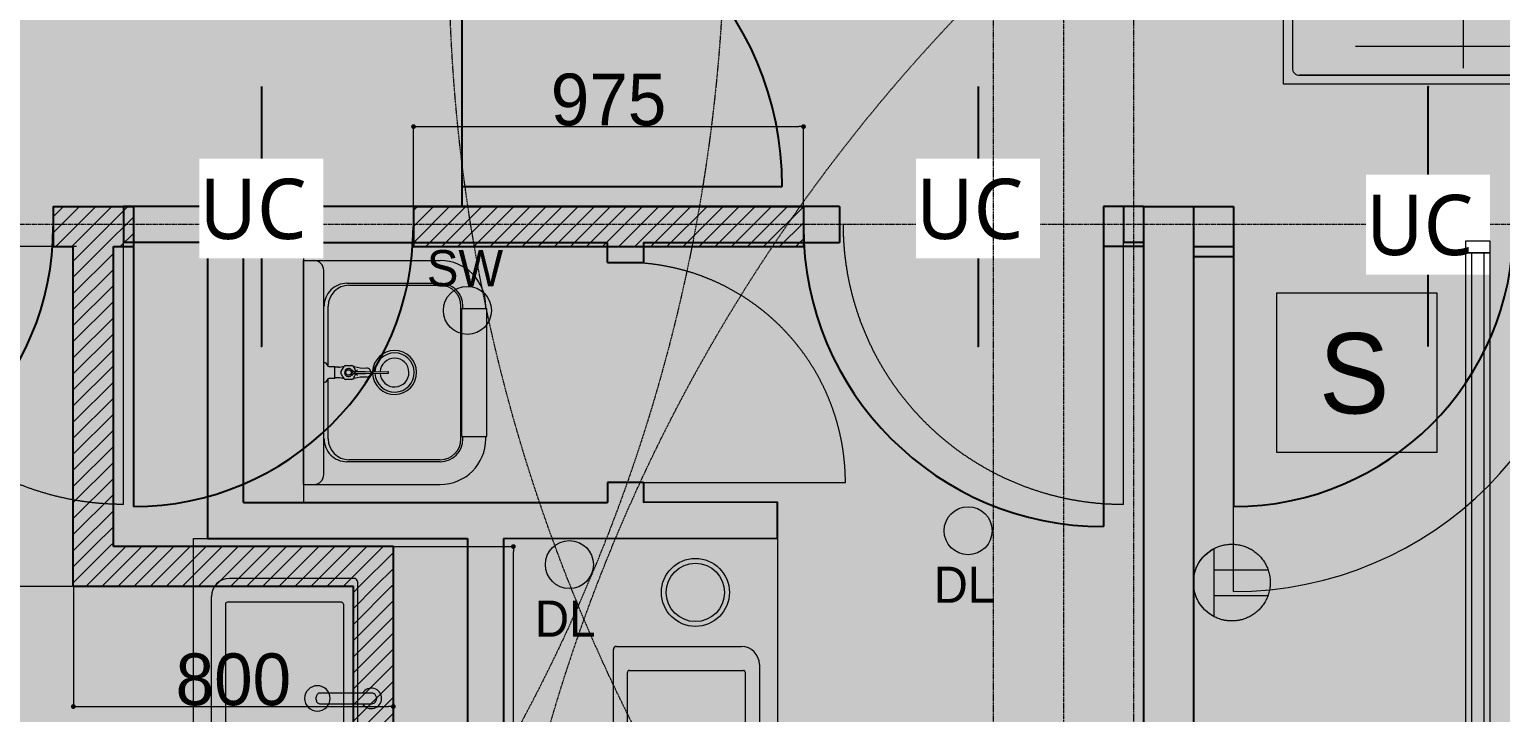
# Model space of a CAD drawing. Header units: millimetres. Extents: x -376000 to 292178, y -193032 to 188048.
# Drawn here: x -109615 to -105937, y 60504 to 62212 of the extents above; entities that cross this region are included whole.
import ezdxf

# ---------------------------------------------------------------- set-up
doc = ezdxf.new("R2010")
doc.units = ezdxf.units.MM
doc.header["$PDMODE"] = 1
doc.header["$PDSIZE"] = -2
for name, pattern in [('VW-01 短破線', [2.116125, 1.058062, -1.058062]), ('ラインタイプ-1', [2.116531, 1.058062, -1.058469]), ('ラインタイプ-28', [1.058161, 0.705383, -0.352778]), ('ラインタイプ-6', [5.291531, 3.175, -1.058062, 0.352704, -0.705764])]:
    doc.linetypes.add(name, pattern=pattern)
for name, color, linetype, lineweight, true_color in [('02_0.25', 1, 'Continuous', 25, 0xff0000), ('04_0.10', 7, 'Continuous', 9, 0x0099ff), ('05_0.05点線', 9, 'ラインタイプ-28', 5, 0x808080), ('06一点鎖線', 7, 'ラインタイプ-6', 9, 0x9999ff), ('08_ハッチ・色', 7, 'Continuous', 5, 0x888888)]:
    doc.layers.add(name, color=color, linetype=linetype, lineweight=lineweight, true_color=true_color)
for name, color, linetype, lineweight in [('07_文字・記号', 7, 'Continuous', 9), ('_セキュリティー (2D)', 7, 'Continuous', 5), ('_塗（エリア） (2D)', 7, 'Continuous', 5), ('_塗（壁） (2D)', 7, 'Continuous', 5), ('_天井プロット (2D)', 7, 'Continuous', 5), ('_平面図(既存部) (2D)', 7, 'Continuous', 5), ('_平面図（新設） (2D)', 7, 'Continuous', 5), ('_梁 (2D)', 7, 'Continuous', 5), ('_解体部 (2D)', 7, 'Continuous', 5), ('寸法', 7, 'Continuous', 5)]:
    doc.layers.add(name, color=color, linetype=linetype, lineweight=lineweight)
doc.styles.add('Hiragino Kaku Gothic Pro W3', font='', dxfattribs={"bigfont": 'Hiragino Kaku Gothic Pro W3'})
doc.styles.add('Hiragino Sans W3', font='', dxfattribs={"bigfont": 'Hiragino Sans W3'})
doc.styles.add('Yu Gothic UI Semilight', font='Yu Gothic UI Semilight.ttf')
doc.styles.add('ＭＳ Ｐゴシック', font='MS PGothic.ttf')
doc.styles.get('Hiragino Kaku Gothic Pro W3').set_extended_font_data('Hiragino Kaku Gothic Pro W3')
doc.styles.get('Hiragino Sans W3').set_extended_font_data('Hiragino Sans W3')
doc.dimstyles.new('建具表寸法', dxfattribs={"dimtxt": 161.781684, "dimasz": 0.199988, "dimexe": 0, "dimexo": 0.3, "dimgap": 0.005, "dimtad": 1, "dimdsep": 46, "dimtxsty": 'Hiragino Sans W3', "dimblk": 'DOT', "dimblk1": 'DOT', "dimblk2": 'DOT', "dimcen": 0, "dimazin": 0, "dimtfac": 1, "dimtix": 1, "dimtmove": 0, "dimatfit": 0, "dimldrblk": 'VW_FILLEDARROW', "dimfxl": 1, "dimfrac": 2, "dimtolj": 1, "dimarcsym": 0})
pattern_1 = [(45, (47.625, -79.375), (47.451041, 7.238696), [])]

# ---------------------------------------------------------------- blocks, each defined once
blk = doc.blocks.new('塗（エリア） (2D)')
at = {"layer": '08_ハッチ・色', "linetype": 'Continuous', "lineweight": 0, "true_color": 0xd9d2ae, "transparency": 33554559}
blk.add_hatch(color=9, dxfattribs=at).paths.add_polyline_path([(-126530.2, 63586.1), (-126530.2, 63586.1), (-126530.2, 65248.6), (-124930.2, 65248.6), (-124930.2, 63568.6), (-106642.7, 63568.6), (-106642.7, 67761.5), (-105240, 67761.5), (-105240, 65248.6), (-101330.2, 65248.6), (-99930.2, 65248.6), (-99930.2, 63448.6), (-99930.2, 61723.6), (-126530.2, 61723.6)])
at = {"layer": '08_ハッチ・色', "linetype": 'Continuous', "lineweight": 0, "true_color": 0xa698ff, "transparency": 33554559}
for points in [[(-110447.7, 61723.6), (-109125.2, 61723.6), (-109125.2, 60984), (-108475.2, 60984), (-108475.2, 56623.6), (-110447.7, 56623.6)], [(-109125.2, 61723.8), (-106767.7, 61723.6), (-106767.7, 56623.6), (-108475.2, 56623.6), (-108475.2, 60984), (-109125.2, 60984.2)]]:
    blk.add_hatch(color=181, dxfattribs=at).paths.add_polyline_path(points)
at = {"layer": '08_ハッチ・色', "linetype": 'Continuous', "lineweight": 0, "true_color": 0x98d8ff, "transparency": 33554559}
blk.add_hatch(color=141, dxfattribs=at).paths.add_polyline_path([(-106767.7, 61723.6), (-99930.2, 61723.6), (-99930.2, 56648.6), (-106767.7, 56648.6)])
blk = doc.blocks.new('塗（壁） (2D)')
at = {"layer": '02_0.25', "linetype": 'Continuous', "lineweight": 0, "true_color": 0xaaaaaa}
blk.add_hatch(color=253, dxfattribs=at).paths.add_polyline_path([(-106830.2, 61768.6), (-106705.2, 61768.6), (-106705.2, 57173.6), (-106830.2, 57173.6)])
at = {"layer": '08_ハッチ・色', "linetype": 'Continuous', "lineweight": 0}
for color, points in [(120, [(-106705.2, 61643.6), (-106705.2, 61768.6), (-106605.2, 61768.6), (-106605.2, 61643.6)]), (141, [(-108170.2, 61629.2), (-108170.2, 61679.2), (-108080.2, 61679.2), (-108080.2, 61629.2), (-108170.2, 61629.2)]), (141, [(-108170.2, 61029), (-108170.2, 61079), (-108080.2, 61079), (-108080.2, 61029), (-108170.2, 61029)])]:
    blk.add_hatch(color=color, dxfattribs=at).paths.add_polyline_path(points)
at = {"layer": '08_ハッチ・色', "color": 141}
for points in [[(-109380.2, 61679), (-107590.2, 61679), (-109380.2, 61769), (-107590.2, 61769)], [(-106880.2, 61679), (-106830.2, 61679), (-106880.2, 61769), (-106830.2, 61769)], [(-109170.2, 60939), (-109080.2, 60939), (-109170.2, 61679), (-109080.2, 61679)], [(-109080.2, 61029), (-109080.2, 60939), (-107780.2, 61029), (-107780.2, 60939)], [(-108520.2, 56814), (-108430.2, 56814), (-108520.2, 60939), (-108430.2, 60939)]]:
    blk.add_solid(points, dxfattribs=at)
blk = doc.blocks.new('平面図(既存部) (2D)')
at = {"layer": '02_0.25'}
for p, q in [((-106830.237, 61768.559), (-106830.237, 57173.559)), ((-106830.237, 61768.559), (-106705.237, 61768.559)), ((-106705.237, 61768.559), (-106705.237, 57173.559))]:
    blk.add_line(p, q, dxfattribs=at)
at = {"layer": '06一点鎖線'}
for p, q in [((-107030.237, 72935.684), (-107030.237, 54935.684)), ((-96430.237, 61723.559), (-131430.237, 61723.559))]:
    blk.add_line(p, q, dxfattribs=at)
blk = doc.blocks.new('_Dot')
at = {"color": 0, "linetype": 'ByBlock', "lineweight": -2}
blk.add_line((-0.5, 0), (-1, 0), dxfattribs=at)
at = {"color": 0, "linetype": 'ByBlock', "const_width": 0.5}
blk.add_lwpolyline([(-0.25, 0, 1), (0.25, 0, 1)], format="xyb", close=True, dxfattribs=at)
blk = doc.blocks.new('*D290')
at = {"layer": 'Defpoints', "color": 0}
for p in [(-107679.8, 61968.6), (-108654.8, 61768.6), (-107679.8, 61768.6)]:
    blk.add_point(p, dxfattribs=at)
at = {"layer": '寸法', "color": 0, "lineweight": -2}
for p, q in [((-108654.8, 61768.9), (-108654.8, 61968.6)), ((-108642.8, 61968.6), (-107691.8, 61968.6)), ((-107679.8, 61768.9), (-107679.8, 61968.6))]:
    blk.add_line(p, q, dxfattribs=at)
at = {"layer": '寸法', "color": 0, "lineweight": -2, "xscale": 11.999267578125, "yscale": 11.999267578125, "zscale": 11.999267578125, "rotation": 180}
blk.add_blockref('_Dot', (-108654.8, 61968.6), dxfattribs=at)
at = {"layer": '寸法', "color": 0, "lineweight": -2, "xscale": 11.999267578125, "yscale": 11.999267578125, "zscale": 11.999267578125}
blk.add_blockref('_Dot', (-107679.8, 61968.6), dxfattribs=at)
at = {"layer": '寸法', "color": 0, "insert": (-108167.3, 62035.5), "char_height": 129.43, "attachment_point": 5, "style": 'Hiragino Kaku Gothic Pro W3'}
blk.add_mtext('\\A1;975', dxfattribs=at)
blk = doc.blocks.new('VW_FILLEDARROW')
at = {"color": 0, "linetype": 'Continuous', "lineweight": 5, "transparency": 16777216, "flags": 128}
blk.add_lwpolyline([(-161.33, 43.23), (0, 0), (-161.33, -43.23)], close=True, dxfattribs=at)
blk = doc.blocks.new('*D291')
at = {"layer": 'Defpoints', "color": 0}
for p in [(-109496.7, 61668.6), (-109696.7, 60818.6), (-109496.7, 60818.6)]:
    blk.add_point(p, dxfattribs=at)
at = {"layer": '寸法', "color": 0, "lineweight": -2}
for p, q in [((-109497, 61668.6), (-109696.7, 61668.6)), ((-109696.7, 61656.6), (-109696.7, 60830.6)), ((-109497, 60818.6), (-109696.7, 60818.6))]:
    blk.add_line(p, q, dxfattribs=at)
at = {"layer": '寸法', "color": 0, "lineweight": -2, "xscale": 11.999267578125, "yscale": 11.999267578125, "zscale": 11.999267578125}
for p, rotation in [((-109696.7, 61668.6), 90), ((-109696.7, 60818.6), 270)]:
    blk.add_blockref('_Dot', p, dxfattribs=dict(at, rotation=rotation))
at = {"layer": '寸法', "color": 0, "insert": (-109763.9, 61243.6), "char_height": 129.43, "attachment_point": 5, "rotation": 90, "style": 'Hiragino Kaku Gothic Pro W3'}
blk.add_mtext('\\A1;850', dxfattribs=at)
blk = doc.blocks.new('*D292')
at = {"layer": 'Defpoints', "color": 0}
for p in [(-109505.2, 60818.6), (-108705.2, 60818.6), (-108705.2, 60518.6)]:
    blk.add_point(p, dxfattribs=at)
at = {"layer": '寸法', "color": 0, "lineweight": -2}
for p, q in [((-109505.2, 60818.3), (-109505.2, 60518.6)), ((-108705.2, 60818.3), (-108705.2, 60518.6)), ((-109493.2, 60518.6), (-108717.2, 60518.6))]:
    blk.add_line(p, q, dxfattribs=at)
at = {"layer": '寸法', "color": 0, "lineweight": -2, "xscale": 11.999267578125, "yscale": 11.999267578125, "zscale": 11.999267578125, "rotation": 180}
blk.add_blockref('_Dot', (-109505.2, 60518.6), dxfattribs=at)
at = {"layer": '寸法', "color": 0, "lineweight": -2, "xscale": 11.999267578125, "yscale": 11.999267578125, "zscale": 11.999267578125}
blk.add_blockref('_Dot', (-108705.2, 60518.6), dxfattribs=at)
at = {"layer": '寸法', "color": 0, "insert": (-109105.2, 60585.8), "char_height": 129.43, "attachment_point": 5, "style": 'Hiragino Kaku Gothic Pro W3'}
blk.add_mtext('\\A1;800', dxfattribs=at)
blk = doc.blocks.new('*D293')
at = {"layer": 'Defpoints', "color": 0}
for p in [(-108705.2, 60918.6), (-108405.2, 60918.6), (-108705.2, 58818.6)]:
    blk.add_point(p, dxfattribs=at)
at = {"layer": '寸法', "color": 0, "lineweight": -2}
for p, q in [((-108704.9, 60918.6), (-108405.2, 60918.6)), ((-108405.2, 58830.6), (-108405.2, 60906.6)), ((-108704.9, 58818.6), (-108405.2, 58818.6))]:
    blk.add_line(p, q, dxfattribs=at)
at = {"layer": '寸法', "color": 0, "lineweight": -2, "xscale": 11.999267578125, "yscale": 11.999267578125, "zscale": 11.999267578125}
for p, rotation in [((-108405.2, 60918.6), 90), ((-108405.2, 58818.6), 270)]:
    blk.add_blockref('_Dot', p, dxfattribs=dict(at, rotation=rotation))
at = {"layer": '寸法', "color": 0, "insert": (-108472.3, 59868.6), "char_height": 129.43, "attachment_point": 5, "rotation": 90, "style": 'Hiragino Kaku Gothic Pro W3'}
blk.add_mtext('\\A1;2100', dxfattribs=at)
blk = doc.blocks.new('グループ-468')
at = {"layer": '04_0.10'}
blk.add_line((-106605.2, 60806.1), (-106605.2, 61706.1), dxfattribs=at)
blk.add_arc((-106605.2, 61706.1), 900, 270, 0, dxfattribs=at)
blk = doc.blocks.new('グループ-760')
at = {"layer": '04_0.10'}
blk.add_line((-106880.2, 61023.6), (-106880.2, 61723.6), dxfattribs=at)
blk.add_open_spline([(-106880.2, 61023.6), (-106914.6, 61023.6), (-106948.8, 61026.9), (-106983.1, 61030.3), (-107016.8, 61037), (-107050.5, 61043.7), (-107083.4, 61053.7), (-107116.3, 61063.7), (-107148.1, 61076.8), (-107179.9, 61090), (-107210.2, 61106.2), (-107240.5, 61122.4), (-107269.1, 61141.5), (-107297.7, 61160.6), (-107324.3, 61182.5), (-107350.9, 61204.3), (-107375.2, 61228.6), (-107399.5, 61252.9), (-107421.3, 61279.5), (-107443.2, 61306.1), (-107462.3, 61334.7), (-107481.4, 61363.3), (-107497.6, 61393.6), (-107513.8, 61423.9), (-107527, 61455.7), (-107540.1, 61487.5), (-107550.1, 61520.4), (-107560.1, 61553.3), (-107566.8, 61587), (-107573.5, 61620.7), (-107576.9, 61654.9), (-107580.2, 61689.2), (-107580.2, 61723.6)], degree=2, knots=[0, 0, 0, 0.0625, 0.0625, 0.125, 0.125, 0.1875, 0.1875, 0.25, 0.25, 0.3125, 0.3125, 0.375, 0.375, 0.4375, 0.4375, 0.5, 0.5, 0.5625, 0.5625, 0.625, 0.625, 0.6875, 0.6875, 0.75, 0.75, 0.8125, 0.8125, 0.875, 0.875, 0.9375, 0.9375, 1, 1, 1], dxfattribs=at)
blk = doc.blocks.new('グループ-761')
at = {"layer": '04_0.10'}
for p, q in [((-108930.2, 61633.8), (-108904.2, 61633.8)), ((-108930.2, 61073.8), (-108930.2, 61633.8)), ((-108904.2, 61633.8), (-108588.2, 61633.8)), ((-108879.2, 61098.8), (-108879.2, 61608.8)), ((-108821.2, 61576.8), (-108588.2, 61576.8)), ((-108816.2, 61571.8), (-108588.2, 61571.8)), ((-108868.2, 61369), (-108868.2, 61519.8)), ((-108536.2, 61353.8), (-108536.2, 61519.8)), ((-108533.7, 61193.8), (-108533.7, 61513.8)), ((-108533.7, 61513.8), (-108471.8, 61513.8)), ((-108531.2, 61513.8), (-108531.2, 61519.8)), ((-108474.2, 61513.8), (-108474.2, 61519.8)), ((-108471.8, 61193.8), (-108471.8, 61513.8)), ((-108878.2, 61378.8), (-108879.2, 61378.8)), ((-108879.2, 61367), (-108879.2, 61378.8)), ((-108879.2, 61340.6), (-108879.2, 61367)), ((-108870.2, 61371.5), (-108870.3, 61372)), ((-108866.3, 61368.5), (-108852.2, 61368.5)), ((-108851.2, 61366.8), (-108851.2, 61367.5)), ((-108842.6, 61366.8), (-108851.2, 61366.8)), ((-108851.2, 61340.7), (-108851.2, 61366.8)), ((-108836.4, 61355.6), (-108832.6, 61362.2)), ((-108832.2, 61344.7), (-108836.4, 61352)), ((-108832.6, 61362.2), (-108828.6, 61369.1)), ((-108828.6, 61338.5), (-108832.2, 61344.7)), ((-108828.6, 61369.1), (-108828.4, 61369.5)), ((-108825.3, 61371.3), (-108816.9, 61371.3)), ((-108816.9, 61371.3), (-108809.2, 61371.3)), ((-108809.3, 61360.9), (-108795.2, 61346.7)), ((-108809.3, 61346.7), (-108795.2, 61360.9)), ((-108806.1, 61369.5), (-108805.9, 61369.1)), ((-108805.9, 61369.1), (-108801.9, 61362.2)), ((-108802.3, 61344.7), (-108805.9, 61338.5)), ((-108798.7, 61350.9), (-108802.3, 61344.7)), ((-108801.9, 61362.2), (-108798.7, 61356.7)), ((-108801.2, 61356.7), (-108798.7, 61356.7)), ((-108801.2, 61350.9), (-108798.7, 61350.9)), ((-108798.7, 61356.7), (-108774.7, 61356.4)), ((-108798.7, 61350.9), (-108774.7, 61351.2)), ((-108774.7, 61356.4), (-108718.7, 61355.8)), ((-108774.7, 61351.2), (-108718.7, 61351.8)), ((-108717.2, 61353.3), (-108717.2, 61354.3)), ((-108536.2, 61187.8), (-108536.2, 61353.8)), ((-108879.2, 61328.8), (-108879.2, 61340.6)), ((-108878.2, 61328.8), (-108879.2, 61328.8)), ((-108870.3, 61335.6), (-108870.2, 61336.1)), ((-108868.2, 61187.8), (-108868.2, 61338.6)), ((-108852.2, 61339), (-108866.3, 61339)), ((-108842.6, 61340.7), (-108851.2, 61340.7)), ((-108851.2, 61340), (-108851.2, 61340.7)), ((-108828.4, 61338.1), (-108828.6, 61338.5)), ((-108816.9, 61336.3), (-108825.3, 61336.3)), ((-108809.2, 61336.3), (-108816.9, 61336.3)), ((-108805.9, 61338.5), (-108806.1, 61338.1)), ((-108772.2, 61342.5), (-108771.6, 61342.6)), ((-108533.7, 61193.8), (-108471.8, 61193.8)), ((-108531.2, 61187.8), (-108531.2, 61193.8)), ((-108474.2, 61187.8), (-108474.2, 61193.8)), ((-108588.2, 61130.8), (-108821.2, 61130.8)), ((-108588.2, 61135.8), (-108816.2, 61135.8)), ((-108930.2, 61073.8), (-108904.2, 61073.8)), ((-108904.2, 61073.8), (-108588.2, 61073.8))]:
    blk.add_line(p, q, dxfattribs=at)
blk.add_circle((-108817.2, 61353.8), 7, dxfattribs=at)
blk.add_circle((-108817.2, 61353.8), 7, dxfattribs=at)
for centre, radius, start, end in [((-108904.2, 61608.8), 25, 0, 90), ((-108588.2, 61519.8), 114, 0, 90), ((-108821.2, 61519.8), 57, 89.9995, 180.0367), ((-108816.2, 61519.8), 52, 90, 180), ((-108588.2, 61519.8), 57, 0.001, 90), ((-108588.2, 61519.8), 52, 0.0006, 89.9994), ((-108702.2, 61353.8), 55, 90, 177.4631), ((-108702.2, 61353.8), 55, 182.5363, 90), ((-108702.2, 61353.8), 49, 182.7705, 90), ((-108702.2, 61353.8), 49, 90, 177.2284), ((-108702.2, 61353.8), 36, 183.5467, 90), ((-108702.2, 61353.8), 36, 90, 176.4518), ((-108878.2, 61370.8), 8, 8.3239, 89.9995), ((-108866.3, 61372.5), 4, 195.641, 270.001), ((-108852.2, 61367.5), 1, 0, 90), ((-108847.6, 61433.4), 66.7, 274.3106, 286.7618), ((-108817.2, 61353.8), 19.2, 174.6201, 185.3799), ((-108817.2, 61353.8), 19.3, 114.6155, 125.3747), ((-108817.2, 61353.8), 10, 90, 317.3276), ((-108817.2, 61353.8), 10, 42.6724, 90), ((-108817.2, 61353.8), 10, 317.3276, 42.6724), ((-108801.1, 61368.7), 12, 222.6736, 269.378), ((-108801.1, 61338.9), 12, 90.622, 137.3264), ((-108817.2, 61353.8), 19.3, 54.6253, 65.3845), ((-108817.2, 61315.3), 55, 75.1502, 78.0728), ((-108776.3, 61469.9), 104.9, 255.1777, 272.2179), ((-108771.9, 61354.5), 10.5, 34.0819, 91.7374), ((-108772.3, 61353.7), 11.1, 283.814, 287.2406), ((-108772, 61353), 10.4, 287.2406, 290.9177), ((-108772.8, 61354.9), 12.4, 290.9177, 297.0592), ((-108772.3, 61353.8), 11.2, 297.3078, 36.1236), ((-108718.7, 61354.3), 1.5, 0.0022, 89.3796), ((-108718.7, 61353.3), 1.5, 270.6204, 359.9978), ((-108878.2, 61336.8), 8, 270.0002, 351.6773), ((-108866.3, 61335), 4, 89.998, 164.3524), ((-108852.2, 61340), 1, 270, 0), ((-108847.6, 61274.2), 66.7, 73.2376, 85.6899), ((-108817.2, 61353.8), 19.3, 234.6201, 245.3802), ((-108817.2, 61353.8), 19.3, 294.6198, 305.3799), ((-108817.2, 61392.3), 55, 281.9279, 284.8291), ((-108776.3, 61237.6), 105, 87.7884, 104.8285), ((-108772.7, 61360.1), 17.6, 273.5639, 275.7305), ((-108772, 61353.1), 10.5, 275.7305, 279.3605), ((-108771.6, 61351.2), 8.55, 279.3605, 283.814), ((-108821.2, 61187.8), 57, 179.9638, 270), ((-108816.2, 61187.8), 52, 180, 270), ((-108588.2, 61187.8), 57, 270, 0), ((-108588.2, 61187.8), 52, 270, 0), ((-108588.2, 61187.8), 114, 270, 0), ((-108904.2, 61098.8), 25, 270, 0)]:
    blk.add_arc(centre, radius, start, end, dxfattribs=at)
blk = doc.blocks.new('グループ-762')
at = {"layer": '04_0.10'}
blk.add_line((-109380.2, 61024), (-109380.2, 61724), dxfattribs=at)
blk.add_open_spline([(-109380.2, 61024), (-109414.6, 61024), (-109448.8, 61027.4), (-109483.1, 61030.8), (-109516.8, 61037.5), (-109550.5, 61044.2), (-109583.4, 61054.2), (-109616.3, 61064.1), (-109648.1, 61077.3), (-109679.9, 61090.5), (-109710.2, 61106.7), (-109740.5, 61122.9), (-109769.1, 61142), (-109797.7, 61161.1), (-109824.3, 61182.9), (-109850.9, 61204.7), (-109875.2, 61229), (-109899.5, 61253.4), (-109921.3, 61279.9), (-109943.2, 61306.5), (-109962.3, 61335.1), (-109981.4, 61363.7), (-109997.6, 61394), (-110013.8, 61424.4), (-110027, 61456.1), (-110040.1, 61487.9), (-110050.1, 61520.8), (-110060.1, 61553.7), (-110066.8, 61587.4), (-110073.5, 61621.2), (-110076.9, 61655.4), (-110080.2, 61689.6), (-110080.2, 61724)], degree=2, knots=[0, 0, 0, 0.0625, 0.0625, 0.125, 0.125, 0.1875, 0.1875, 0.25, 0.25, 0.3125, 0.3125, 0.375, 0.375, 0.4375, 0.4375, 0.5, 0.5, 0.5625, 0.5625, 0.625, 0.625, 0.6875, 0.6875, 0.75, 0.75, 0.8125, 0.8125, 0.875, 0.875, 0.9375, 0.9375, 1, 1, 1], dxfattribs=at)
blk = doc.blocks.new('グループ-832')
at = {"layer": '04_0.10'}
blk.add_line((-108125.2, 61079), (-107575.2, 61079), dxfattribs=at)
blk.add_open_spline([(-107575.2, 61079), (-107575.2, 61106), (-107577.9, 61132.9), (-107580.5, 61159.8), (-107585.8, 61186.3), (-107591.1, 61212.8), (-107598.9, 61238.7), (-107606.8, 61264.5), (-107617.1, 61289.5), (-107627.4, 61314.4), (-107640.2, 61338.3), (-107652.9, 61362.1), (-107667.9, 61384.6), (-107682.9, 61407), (-107700.1, 61427.9), (-107717.2, 61448.8), (-107736.3, 61467.9), (-107755.4, 61487), (-107776.3, 61504.2), (-107797.2, 61521.3), (-107819.7, 61536.3), (-107842.1, 61551.3), (-107866, 61564.1), (-107889.8, 61576.8), (-107914.8, 61587.1), (-107939.7, 61597.5), (-107965.6, 61605.3), (-107991.4, 61613.2), (-108017.9, 61618.4), (-108044.4, 61623.7), (-108071.3, 61626.4), (-108098.2, 61629), (-108125.2, 61629)], degree=2, knots=[0, 0, 0, 0.0625, 0.0625, 0.125, 0.125, 0.1875, 0.1875, 0.25, 0.25, 0.3125, 0.3125, 0.375, 0.375, 0.4375, 0.4375, 0.5, 0.5, 0.5625, 0.5625, 0.625, 0.625, 0.6875, 0.6875, 0.75, 0.75, 0.8125, 0.8125, 0.875, 0.875, 0.9375, 0.9375, 1, 1, 1], dxfattribs=at)
blk = doc.blocks.new('グループ-838')
at = {"layer": '04_0.10', "color": 150, "true_color": 0x0099ff}
for p, q in [((-108803.2, 60839), (-109115.2, 60839)), ((-108795.2, 60831), (-108795.2, 60247)), ((-109160.2, 60284), (-109160.2, 60794)), ((-109125.2, 60774.3), (-109125.2, 60304.3)), ((-108835.2, 60779.3), (-109120.2, 60779.3)), ((-108830.2, 60774.3), (-108830.2, 60304.3)), ((-108760.2, 60552.3), (-108889.5, 60552.3)), ((-108889.5, 60525.8), (-108760.2, 60525.8)), ((-108835.2, 60299.3), (-109120.2, 60299.3)), ((-108803.2, 60239), (-109115.2, 60239))]:
    blk.add_line(p, q, dxfattribs=at)
for centre, radius, start, end in [((-109115.2, 60794), 45, 90, 180), ((-108803.2, 60831), 8, 0, 90), ((-109120.2, 60774.3), 5, 90, 180), ((-108835.2, 60774.3), 5, 0, 90), ((-108895.2, 60539), 31.8, 90, 270), ((-108895.2, 60539), 31.8, 270, 90), ((-108880.2, 60539), 18.6, 167.5532, 199.2041), ((-108884.9, 60540.3), 13.7, 133.1413, 168.6862), ((-108889.4, 60544.8), 7.44, 91.0177, 131.901), ((-108760.2, 60539), 25.5, 211.3946, 148.5306), ((-108760.2, 60539), 13.3, 269.9915, 89.9988), ((-108886.4, 60536.8), 12.1, 198.9491, 232.7446), ((-108889.3, 60533.2), 7.48, 233.8301, 268.3367), ((-109115.2, 60284), 45, 180, 270), ((-109120.2, 60304.3), 5, 180, 270), ((-108835.2, 60304.3), 5, 270, 0), ((-108803.2, 60247), 8, 270, 0)]:
    blk.add_arc(centre, radius, start, end, dxfattribs=at)
at = {"layer": '04_0.10', "color": 150, "linetype": 'Continuous', "lineweight": 5, "true_color": 0x0099ff, "transparency": 33554687}
blk.add_point((-108895.2, 60539), dxfattribs=at)
blk.add_point((-108895.2, 60539), dxfattribs=at)
blk = doc.blocks.new('グループ-839')
at = {"layer": '04_0.10', "color": 150, "true_color": 0x0099ff}
for p, q in [((-108803.2, 59914), (-109115.2, 59914)), ((-108795.2, 59322), (-108795.2, 59906)), ((-109160.2, 59869), (-109160.2, 59359)), ((-109125.2, 59378.8), (-109125.2, 59848.8)), ((-108835.2, 59853.8), (-109120.2, 59853.8)), ((-108830.2, 59378.8), (-108830.2, 59848.8)), ((-108889.5, 59627.3), (-108760.2, 59627.3)), ((-108760.2, 59600.8), (-108889.5, 59600.8)), ((-108835.2, 59373.8), (-109120.2, 59373.8)), ((-108803.2, 59314), (-109115.2, 59314))]:
    blk.add_line(p, q, dxfattribs=at)
for centre, radius, start, end in [((-109115.2, 59869), 45, 90, 180), ((-108803.2, 59906), 8, 0, 90), ((-109120.2, 59848.8), 5, 90, 180), ((-108835.2, 59848.8), 5, 0, 90), ((-108895.2, 59614), 31.8, 90, 270), ((-108880.2, 59614), 18.6, 160.7959, 192.4468), ((-108886.4, 59616.2), 12.1, 127.2554, 161.0509), ((-108895.2, 59614), 31.8, 270, 90), ((-108889.3, 59619.8), 7.48, 91.6633, 126.1699), ((-108760.2, 59614), 25.5, 211.4694, 148.6054), ((-108760.2, 59614), 13.3, 270.0012, 90.0085), ((-108884.9, 59612.7), 13.7, 191.3138, 226.8587), ((-108889.4, 59608.2), 7.44, 228.099, 268.9823), ((-109115.2, 59359), 45, 180, 270), ((-109120.2, 59378.8), 5, 180, 270), ((-108835.2, 59378.8), 5, 270, 0), ((-108803.2, 59322), 8, 270, 0)]:
    blk.add_arc(centre, radius, start, end, dxfattribs=at)
at = {"layer": '04_0.10', "color": 150, "linetype": 'Continuous', "lineweight": 5, "true_color": 0x0099ff, "transparency": 33554687}
blk.add_point((-108895.2, 59614), dxfattribs=at)
blk.add_point((-108895.2, 59614), dxfattribs=at)
blk = doc.blocks.new('グループ-840')
at = {"layer": '04_0.10', "color": 150, "true_color": 0x0099ff, "flags": 128}
blk.add_lwpolyline([(-109205.2, 60939), (-108520.2, 60939), (-108520.2, 59214), (-109205.2, 59214)], close=True, dxfattribs=at)
at = {"layer": '04_0.10', "color": 251}
for radius in [85, 73]:
    blk.add_circle((-109000.2, 60076.5), radius, dxfattribs=at)
at = {"layer": '04_0.10', "color": 150, "true_color": 0x0099ff}
for name in ['グループ-838', 'グループ-839']:
    blk.add_blockref(name, (0, 0), dxfattribs=at)
blk = doc.blocks.new('グループ-841')
at = {"layer": '04_0.10', "color": 150, "true_color": 0x0099ff}
for p, q in [((-108155.2, 60077), (-108155.2, 60661)), ((-108147.2, 60669), (-107835.2, 60669)), ((-108115.2, 60608.8), (-107830.2, 60608.8)), ((-107790.2, 60624), (-107790.2, 60114)), ((-108120.2, 60133.8), (-108120.2, 60603.8)), ((-107825.2, 60133.8), (-107825.2, 60603.8)), ((-108061, 60382.3), (-108190.2, 60382.3)), ((-108190.2, 60355.8), (-108061, 60355.8)), ((-108115.2, 60128.8), (-107830.2, 60128.8)), ((-108147.2, 60069), (-107835.2, 60069))]:
    blk.add_line(p, q, dxfattribs=at)
for centre, radius, start, end in [((-108147.2, 60661), 8, 90, 180), ((-107835.2, 60624), 45, 0, 90), ((-108115.2, 60603.8), 5, 90, 180), ((-107830.2, 60603.8), 5, 0, 90), ((-108190.2, 60369), 25.5, 31.3946, 328.5306), ((-108055.2, 60369), 31.8, 90, 270), ((-108055.2, 60369), 31.8, 270, 90), ((-108190.2, 60369), 13.3, 89.9915, 269.9988), ((-108061.2, 60374.8), 7.48, 53.8301, 88.3367), ((-108061.1, 60363.2), 7.44, 271.0177, 311.901), ((-108064.1, 60371.2), 12.1, 18.9491, 52.7446), ((-108065.5, 60367.7), 13.7, 313.1413, 348.6862), ((-108070.3, 60369), 18.6, 347.5532, 19.2041), ((-108115.2, 60133.8), 5, 180, 270), ((-107830.2, 60133.8), 5, 270, 0), ((-107835.2, 60114), 45, 270, 0), ((-108147.2, 60077), 8, 180, 270)]:
    blk.add_arc(centre, radius, start, end, dxfattribs=at)
at = {"layer": '04_0.10', "color": 150, "linetype": 'Continuous', "lineweight": 5, "true_color": 0x0099ff, "transparency": 33554687}
blk.add_point((-108055.2, 60369), dxfattribs=at)
blk.add_point((-108055.2, 60369), dxfattribs=at)
blk = doc.blocks.new('グループ-842')
at = {"layer": '04_0.10', "color": 150, "true_color": 0x0099ff, "flags": 128}
blk.add_lwpolyline([(-107745.2, 59904), (-108430.2, 59904), (-108430.2, 60939), (-107745.2, 60939)], close=True, dxfattribs=at)
at = {"layer": '04_0.10', "color": 251}
for radius in [85, 73]:
    blk.add_circle((-107950.2, 60804), radius, dxfattribs=at)
at = {"layer": '04_0.10', "color": 150, "true_color": 0x0099ff}
blk.add_blockref('グループ-841', (0, 0), dxfattribs=at)
blk = doc.blocks.new('平面図（新設） (2D)')
at = {"layer": '02_0.25'}
for p, q in [((-109380.237, 61769.012), (-109380.237, 61679.012)), ((-107590.237, 61769.012), (-109380.237, 61769.012)), ((-107590.237, 61769.012), (-107590.237, 61679.012)), ((-106880.237, 61769.012), (-106880.237, 61679.012)), ((-106830.237, 61769.012), (-106880.237, 61769.012)), ((-106705.237, 61768.559), (-106605.237, 61768.559)), ((-106605.237, 61768.559), (-106605.237, 61643.559)), ((-109170.237, 61679.012), (-109380.237, 61679.012)), ((-109170.237, 61679.012), (-109170.237, 60939.012)), ((-109080.237, 61679.012), (-108170.237, 61679.228)), ((-109080.237, 61029.012), (-109080.237, 61679.012)), ((-108170.237, 61629.012), (-108170.237, 61679.012)), ((-108080.237, 61679.012), (-107590.237, 61679.012)), ((-108080.237, 61679.012), (-108080.237, 61629.012)), ((-106830.237, 61679.012), (-106880.237, 61679.012)), ((-106705.237, 61643.559), (-106605.237, 61643.559)), ((-108170.237, 61629.012), (-108080.237, 61629.012)), ((-108080.237, 61079.012), (-108170.237, 61079.012)), ((-108170.237, 61079.012), (-108170.237, 61029.012)), ((-108080.237, 61079.012), (-108080.237, 61029.012)), ((-109080.237, 61029.012), (-108170.237, 61029.012)), ((-107745.237, 61029.228), (-108080.237, 61029.012)), ((-107745.237, 60939.228), (-107745.237, 61029.228)), ((-109170.237, 60939.012), (-108520.237, 60939.012)), ((-108520.237, 60939.012), (-108520.237, 56724.012)), ((-108430.237, 60939.011), (-107745.237, 60939.228)), ((-108430.237, 60939.011), (-108430.237, 57174.012))]:
    blk.add_line(p, q, dxfattribs=at)
at = {"layer": '04_0.10'}
blk.add_line((-108930.237, 61678.798), (-108930.237, 61028.798), dxfattribs=at)
at = {"layer": '02_0.25', "color": 7}
blk.add_blockref('グループ-832', (0, 0), dxfattribs=at)
at = {"layer": '04_0.10'}
for name in ['グループ-762', 'グループ-760', 'グループ-468']:
    blk.add_blockref(name, (0, 0), dxfattribs=at)
at = {"layer": '04_0.10', "color": 7}
blk.add_blockref('グループ-761', (0, 0), dxfattribs=at)
at = {"layer": '04_0.10', "color": 251}
for name in ['グループ-840', 'グループ-842']:
    blk.add_blockref(name, (0, 0), dxfattribs=at)
blk = doc.blocks.new('グループ-1238')
at = {"layer": '07_文字・記号', "color": 160, "linetype": 'Continuous', "lineweight": 5, "true_color": 0x003dff, "transparency": 33554687, "flags": 128}
for points in [[(-105964.2, 61683.1), (-105964.2, 61653.1), (-106024.2, 61653.1), (-106024.2, 61683.1)], [(-105964.2, 61653.1), (-105964.2, 56788.1), (-106024.2, 56788.1), (-106024.2, 61653.1)], [(-105979.2, 61653.1), (-105979.2, 56788.1), (-106009.2, 56788.1), (-106009.2, 61653.1)]]:
    blk.add_lwpolyline(points, close=True, dxfattribs=at)
blk = doc.blocks.new('2口コンセント')
at = {"layer": '07_文字・記号', "linetype": 'Continuous', "lineweight": 0, "true_color": 0x63c3ff}
blk.add_hatch(color=151, dxfattribs=at).paths.add_polyline_path([(96, 0), (95.8, -6.4), (95.2, -12.6), (94.2, -18.8), (92.8, -24.9), (91, -30.8), (88.8, -36.6), (86.2, -42.4), (83.1, -48), (79.8, -53.4), (76.1, -58.5), (72.2, -63.4), (67.9, -67.9), (63.4, -72.2), (58.5, -76.1), (53.4, -79.8), (48, -83.1), (42.4, -86.2), (36.6, -88.8), (30.8, -91), (24.9, -92.8), (18.8, -94.2), (12.6, -95.2), (6.4, -95.8), (0, -96), (-6.4, -95.8), (-12.6, -95.2), (-18.8, -94.2), (-24.9, -92.8), (-30.8, -91), (-36.6, -88.8), (-42.4, -86.2), (-48, -83.1), (-53.4, -79.8), (-58.5, -76.1), (-63.4, -72.2), (-67.9, -67.9), (-72.2, -63.4), (-76.1, -58.5), (-79.8, -53.4), (-83.1, -48), (-86.2, -42.4), (-88.8, -36.6), (-91, -30.8), (-92.8, -24.9), (-94.2, -18.8), (-95.2, -12.6), (-95.8, -6.4), (-96, 0), (-95.8, 6.4), (-95.2, 12.6), (-94.2, 18.8), (-92.8, 24.9), (-91, 30.8), (-88.8, 36.6), (-86.2, 42.4), (-83.1, 48), (-79.8, 53.4), (-76.1, 58.5), (-72.2, 63.4), (-67.9, 67.9), (-63.4, 72.2), (-58.5, 76.1), (-53.4, 79.8), (-48, 83.1), (-42.4, 86.2), (-36.6, 88.8), (-30.8, 91), (-24.9, 92.8), (-18.8, 94.2), (-12.6, 95.2), (-6.4, 95.8), (0, 96), (6.4, 95.8), (12.6, 95.2), (18.8, 94.2), (24.9, 92.8), (30.8, 91), (36.6, 88.8), (42.4, 86.2), (48, 83.1), (53.4, 79.8), (58.5, 76.1), (63.4, 72.2), (67.9, 67.9), (72.2, 63.4), (76.1, 58.5), (79.8, 53.4), (83.1, 48), (86.2, 42.4), (88.8, 36.6), (91, 30.8), (92.8, 24.9), (94.2, 18.8), (95.2, 12.6), (95.8, 6.4)])
at = {"layer": '07_文字・記号', "linetype": 'Continuous', "lineweight": 0}
h = blk.add_hatch(color=7, dxfattribs=at)
edge = h.paths.add_edge_path()
edge.add_arc((0, 0), 96, 27.8181, 90)
edge.add_arc((0, 0), 96, 90, 152.1819)
edge.add_line((-84.9, 44.8), (84.9, 44.8))
at = {"layer": '07_文字・記号', "color": 7, "linetype": 'Continuous', "lineweight": 5}
for p, q in [((-32, 44.8), (-32, -90.5)), ((32, 44.8), (32, -90.5))]:
    blk.add_line(p, q, dxfattribs=at)
at = {"layer": '07_文字・記号', "color": 7, "linetype": 'Continuous', "lineweight": 5, "flags": 128}
blk.add_lwpolyline([(84.9, 44.8, 0.278179), (0, 96, 0.278179), (-84.9, 44.8), (84.9, 44.8)], format="xyb", close=True, dxfattribs=at)
at = {"layer": '07_文字・記号', "color": 7, "linetype": 'Continuous', "lineweight": 5}
blk.add_open_spline([(96, 0), (96, -25.7), (70.3, -70.3), (25.7, -96), (-25.7, -96), (-70.3, -70.3), (-96, -25.7), (-96, 25.7), (-70.3, 70.3), (-25.7, 96), (25.7, 96), (70.3, 70.3), (96, 25.7), (96, 0)], degree=2, dxfattribs=at)
blk = doc.blocks.new('グループ-1166')
at = {"layer": '07_文字・記号', "linetype": 'Continuous', "lineweight": 0, "true_color": 0x02abea}
blk.add_hatch(color=140, dxfattribs=at).paths.add_polyline_path([(-450, 450), (450, 450), (450, -450), (-450, -450)])
at = {"layer": '07_文字・記号'}
for p, q in [((-427.7, 409.5), (-427.7, -409.5)), ((409.7, 427.5), (-409.7, 427.5)), ((0, -409.5), (0, 409.5)), ((427.7, -409.5), (427.7, 409.5)), ((270.1, 355.5), (-270.1, 355.5)), ((-355.6, 270), (-355.6, -270)), ((355.6, 270), (355.6, -270)), ((409.7, 0), (-409.7, 0)), ((270.1, -355.5), (-270.1, -355.5)), ((409.7, -427.5), (-409.7, -427.5))]:
    blk.add_line(p, q, dxfattribs=at)
at = {"layer": '07_文字・記号', "flags": 128}
blk.add_lwpolyline([(-450, 450), (450, 450), (450, -450), (-450, -450)], close=True, dxfattribs=at)
for points in [[(-409.7, 427.5, 0.198861), (-422.4, 422.3, 0.198934), (-427.7, 409.5)], [(-409.7, 427.5, 0.414132), (-427.7, 409.5), (-427.7, -409.5)], [(427.7, 409.5, 0.414296), (409.7, 427.5), (-409.7, 427.5)], [(427.7, 409.5, 0.198964), (422.4, 422.3, 0.198891), (409.7, 427.5)], [(409.7, -427.5, 0.414132), (427.7, -409.5), (427.7, 409.5)], [(-427.7, -409.5, 0.198964), (-422.4, -422.3, 0.198891), (-409.7, -427.5)], [(-427.7, -409.5, 0.198964), (-422.4, -422.3, 0.198891), (-409.7, -427.5)], [(-427.7, -409.5, 0.414296), (-409.7, -427.5), (409.7, -427.5)], [(409.7, -427.5, 0.198861), (422.4, -422.3, 0.198934), (427.7, -409.5)]]:
    blk.add_lwpolyline(points, format="xyb", dxfattribs=at)
at = {"layer": '07_文字・記号', "insert": (0, 237.6), "char_height": 1.51, "attachment_point": 2, "line_spacing_factor": 0.99804, "style": 'ＭＳ Ｐゴシック'}
blk.add_mtext('AC', dxfattribs=at)
blk = doc.blocks.new('シンボル-5')
at = {"layer": '07_文字・記号'}
blk.add_blockref('グループ-1166', (0, 0), dxfattribs=at)
blk = doc.blocks.new('天井プロット (2D)')
at = {"layer": '07_文字・記号', "linetype": 'Continuous', "lineweight": 0, "true_color": 0x0036e9}
h = blk.add_hatch(color=160, dxfattribs=at)
edge = h.paths.add_edge_path()
edge.add_arc((-108520.2, 61509.1), 60, 0, 360)
at = {"layer": '02_0.25'}
for p, q in [((-109035, 62068.5), (-109035, 61418.8)), ((-107243.5, 62068.5), (-107243.5, 61418.8)), ((-106118.4, 61418.8), (-106118.4, 62068.5))]:
    blk.add_line(p, q, dxfattribs=at)
at = {"layer": '02_0.25', "lineweight": 25, "flags": 128}
for points in [[(-106118.7, 62067.5), (-106118.4, 62068.5), (-106118.1, 62067.5)], [(-109034.8, 61419.8), (-109035, 61418.8), (-109035.3, 61419.8)], [(-107243.2, 61419.8), (-107243.5, 61418.8), (-107243.8, 61419.8)]]:
    blk.add_lwpolyline(points, dxfattribs=at)
at = {"layer": '07_文字・記号', "color": 160, "true_color": 0x0036e9}
for centre in [(-108520.2, 61509.1), (-107268.4, 60958.2), (-108265.2, 60873.6)]:
    blk.add_circle(centre, 60, dxfattribs=at)
at = {"layer": '07_文字・記号', "color": 7}
blk.add_blockref('シンボル-5', (-106030, 62524.5), dxfattribs=at)
at = {"layer": '07_文字・記号', "color": 7, "transparency": 33554687, "xscale": -1, "rotation": 90}
blk.add_blockref('2口コンセント', (-106609.2, 60828.6), dxfattribs=at)
at = {"layer": '07_文字・記号', "color": 160, "true_color": 0x0036e9, "char_height": 90.45, "attachment_point": 1, "line_spacing_factor": 1.003208, "style": 'ＭＳ Ｐゴシック'}
for s, insert in [('SW', (-108621.5, 61659.9)), ('DL', (-107354.6, 60868.4)), ('DL', (-108351.4, 60783.7))]:
    blk.add_mtext(s, dxfattribs=dict(at, insert=insert))
at = {"color": 255}
for points in [[(-109189.9, 61638.9), (-108880.1, 61638.9), (-108880.1, 61888.7), (-109189.9, 61888.7)], [(-107398.4, 61638.9), (-107088.5, 61638.9), (-107088.5, 61888.7), (-107398.4, 61888.7)], [(-106273.4, 61598.7), (-105963.5, 61598.7), (-105963.5, 61848.4), (-106273.4, 61848.4)]]:
    blk.add_wipeout(points, dxfattribs=at).dxf.layer = '04_0.10'
at = {"layer": '07_文字・記号', "color": 100, "linetype": 'VW-01 短破線', "true_color": 0x00ff3f}
for centre in [(-112176.6, 62510), (-104266.3, 62410), (-104181.5, 59280)]:
    blk.add_circle(centre, 4300, dxfattribs=at)
at = {"layer": '07_文字・記号', "color": 7}
blk.add_blockref('グループ-1238', (0, 0), dxfattribs=at)
at = {"layer": '04_0.10', "char_height": 150.76, "attachment_point": 1, "line_spacing_factor": 1.005088, "style": 'Yu Gothic UI Semilight'}
for insert in [(-109189.9, 61838.3), (-107398.4, 61838.3), (-106273.4, 61798.1)]:
    blk.add_mtext('UC', dxfattribs=dict(at, insert=insert))
blk = doc.blocks.new('グループ-1466')
at = {"layer": '04_0.10', "linetype": 'Continuous', "lineweight": 0, "true_color": 0xc1d9af}
blk.add_hatch(color=9, dxfattribs=at).paths.add_polyline_path([(-200, 200), (200, 200), (200, -200), (-200, -200)])
at = {"layer": '04_0.10', "color": 7, "flags": 128}
blk.add_lwpolyline([(-200, 200), (200, 200), (200, -200), (-200, -200)], close=True, dxfattribs=at)
at = {"layer": '04_0.10', "color": 9, "linetype": 'Continuous', "true_color": 0xc1d9af}
blk.add_solid([(-94.3, -166.5), (94.3, -166.5), (-94.3, 166.5), (94.3, 166.5)], dxfattribs=at)
blk.add_solid([(-94.3, -166.5), (94.3, -166.5), (-94.3, 166.5), (94.3, 166.5)], dxfattribs=at)
at = {"layer": '04_0.10', "color": 157, "true_color": 0x20618e, "insert": (-94.3, 99.1), "char_height": 201, "attachment_point": 1, "line_spacing_factor": 1.007555, "style": 'ＭＳ Ｐゴシック'}
blk.add_mtext('S', dxfattribs=at)
blk = doc.blocks.new('AT錠')
at = {"layer": '04_0.10'}
blk.add_blockref('グループ-1466', (0, 0), dxfattribs=at)
blk = doc.blocks.new('セキュリティー (2D)')
at = {"layer": '04_0.10', "color": 7}
blk.add_blockref('AT錠', (-106296.8, 61353.4), dxfattribs=at)
blk = doc.blocks.new('梁 (2D)')
at = {"layer": '05_0.05点線', "color": 7, "linetype": 'ラインタイプ-1', "flags": 128}
blk.add_lwpolyline([(-107205.044, 63523.559), (-106855.044, 63523.559), (-106855.044, 57173.559), (-107205.044, 57173.559)], close=True, dxfattribs=at)
blk = doc.blocks.new('解体部 (2D)')
at = {"layer": '02_0.25', "linetype": 'Continuous', "lineweight": 5}
h = blk.add_hatch(dxfattribs=at)
h.set_pattern_fill('デフォルトハッチング-1', style=0, pattern_type=2)
h.set_pattern_definition(pattern_1)
h.paths.add_polyline_path([(-109555.237, 61668.559), (-109555.237, 61768.559), (-109355.237, 61768.559), (-109355.237, 61668.559)])
h = blk.add_hatch(dxfattribs=at)
h.set_pattern_fill('デフォルトハッチング-1', style=0, pattern_type=2)
h.set_pattern_definition(pattern_1)
h.paths.add_polyline_path([(-108654.821, 61668.559), (-108654.821, 61768.559), (-107680.237, 61768.559), (-107680.237, 61668.559)])
h = blk.add_hatch(dxfattribs=at)
h.set_pattern_fill('デフォルトハッチング-1', style=0, pattern_type=2)
h.set_pattern_definition(pattern_1)
h.paths.add_polyline_path([(-109405.237, 60918.559), (-109505.237, 60918.559), (-109505.237, 61668.559), (-109405.237, 61668.559)])
h = blk.add_hatch(dxfattribs=at)
h.set_pattern_fill('デフォルトハッチング-1', style=0, pattern_type=2)
h.set_pattern_definition(pattern_1)
h.paths.add_polyline_path([(-109505.237, 60818.559), (-109505.237, 60918.559), (-108705.237, 60918.559), (-108705.237, 60818.559)])
h = blk.add_hatch(dxfattribs=at)
h.set_pattern_fill('デフォルトハッチング-1', style=0, pattern_type=2)
h.set_pattern_definition(pattern_1)
h.paths.add_polyline_path([(-108705.237, 58918.559), (-108805.237, 58918.559), (-108805.237, 60818.559), (-108705.237, 60818.559)])
at = {"layer": '02_0.25'}
for p, q in [((-108532.972, 61768.559), (-108532.972, 63523.559)), ((-108532.972, 61818.559), (-107732.972, 61818.559)), ((-109555.237, 61768.559), (-109555.237, 61668.559)), ((-109555.237, 61768.559), (-109355.237, 61768.559)), ((-109355.237, 61768.559), (-109355.237, 61668.559)), ((-108654.821, 61768.559), (-108654.821, 61668.559)), ((-108654.821, 61768.559), (-107679.821, 61768.559)), ((-107679.821, 61768.559), (-107679.821, 61668.559)), ((-107679.821, 61768.559), (-107679.821, 61668.559)), ((-106930.237, 61768.559), (-106930.237, 61668.559)), ((-106830.237, 61768.559), (-106930.237, 61768.559)), ((-106705.237, 61768.559), (-106605.237, 61768.559)), ((-106605.237, 61768.559), (-106605.237, 61668.559)), ((-109355.237, 61718.559), (-109355.237, 61018.559)), ((-106930.237, 61718.559), (-106930.237, 60968.559)), ((-106605.237, 61718.559), (-106605.237, 61018.559)), ((-109555.237, 61668.559), (-109505.237, 61668.559)), ((-109505.237, 60818.559), (-109505.237, 61668.559)), ((-109405.237, 60918.559), (-109405.237, 61668.559)), ((-109405.237, 61668.559), (-109355.237, 61668.559)), ((-108654.821, 61668.559), (-107679.821, 61668.559)), ((-106830.237, 61668.559), (-106930.237, 61668.559)), ((-106705.237, 61668.559), (-106605.237, 61668.559)), ((-108705.237, 60918.559), (-109405.237, 60918.559)), ((-108705.237, 58818.559), (-108705.237, 60918.559)), ((-108805.237, 60818.559), (-109505.237, 60818.559)), ((-108805.237, 58918.559), (-108805.237, 60818.559))]:
    blk.add_line(p, q, dxfattribs=at)
for centre, radius, start, end in [((-108532.972, 61818.559), 800, 0, 90), ((-110255.237, 61718.559), 700, 270, 0), ((-109355.237, 61718.559), 700, 270, 0), ((-106930.237, 61718.559), 750, 180, 270), ((-106605.237, 61718.559), 700, 270, 0)]:
    blk.add_arc(centre, radius, start, end, dxfattribs=at)
at = {"layer": '寸法'}
for base, p1, p2, picture, middle in [((-107679.821, 61968.559), (-108654.821, 61768.559), (-107679.821, 61768.559), '*D290', (-108167.321, 62035.515)), ((-108705.237, 60518.559), (-109505.237, 60818.559), (-108705.237, 60818.559), '*D292', (-109105.237, 60585.768))]:
    dim = blk.add_linear_dim(base=base, p1=p1, p2=p2, dimstyle='建具表寸法', override={"dimtxt": 129.425347, "dimasz": 11.999268, "dimgap": 0.3, "dimpost": '<>', "dimtxsty": 'Hiragino Kaku Gothic Pro W3', "dimtmove": 2}, dxfattribs=at)
    dim.commit()
    dim.dimension.update_dxf_attribs({"geometry": picture, "text_midpoint": middle})
for base, p1, p2, picture, middle in [((-109696.678, 60818.559), (-109496.678, 61668.559), (-109496.678, 60818.559), '*D291', (-109763.887, 61243.559)), ((-108405.237, 60918.559), (-108705.237, 58818.559), (-108705.237, 60918.559), '*D293', (-108472.278, 59868.559))]:
    dim = blk.add_linear_dim(base=base, p1=p1, p2=p2, angle=270, dimstyle='建具表寸法', override={"dimtxt": 129.425347, "dimasz": 11.999268, "dimgap": 0.3, "dimpost": '<>', "dimtxsty": 'Hiragino Kaku Gothic Pro W3', "dimtmove": 2}, dxfattribs=at)
    dim.commit()
    dim.dimension.update_dxf_attribs({"geometry": picture, "text_midpoint": middle})

msp = doc.modelspace()

# ---------------------------------------------------------------- block references
at = {"layer": '_塗（エリア） (2D)'}
msp.add_blockref('塗（エリア） (2D)', (0, 0), dxfattribs=at)
at = {"layer": '_塗（壁） (2D)'}
msp.add_blockref('塗（壁） (2D)', (0, 0), dxfattribs=at)

# ---------------------------------------------------------------- next in the draw order: block references
at = {"layer": '_平面図(既存部) (2D)'}
msp.add_blockref('平面図(既存部) (2D)', (0, 0), dxfattribs=at)

# ---------------------------------------------------------------- next in the draw order: block references
at = {"layer": '_解体部 (2D)'}
msp.add_blockref('解体部 (2D)', (0, 0), dxfattribs=at)

# ---------------------------------------------------------------- next in the draw order: block references
at = {"layer": '_平面図（新設） (2D)'}
msp.add_blockref('平面図（新設） (2D)', (0, 0), dxfattribs=at)

# ---------------------------------------------------------------- next in the draw order: block references
at = {"layer": '_天井プロット (2D)'}
msp.add_blockref('天井プロット (2D)', (0, 0), dxfattribs=at)

# ---------------------------------------------------------------- next in the draw order: block references
at = {"layer": '_セキュリティー (2D)'}
msp.add_blockref('セキュリティー (2D)', (0, 0), dxfattribs=at)

# ---------------------------------------------------------------- next in the draw order: block references
at = {"layer": '_梁 (2D)'}
msp.add_blockref('梁 (2D)', (0, 0), dxfattribs=at)

doc.saveas('drawing.dxf')
